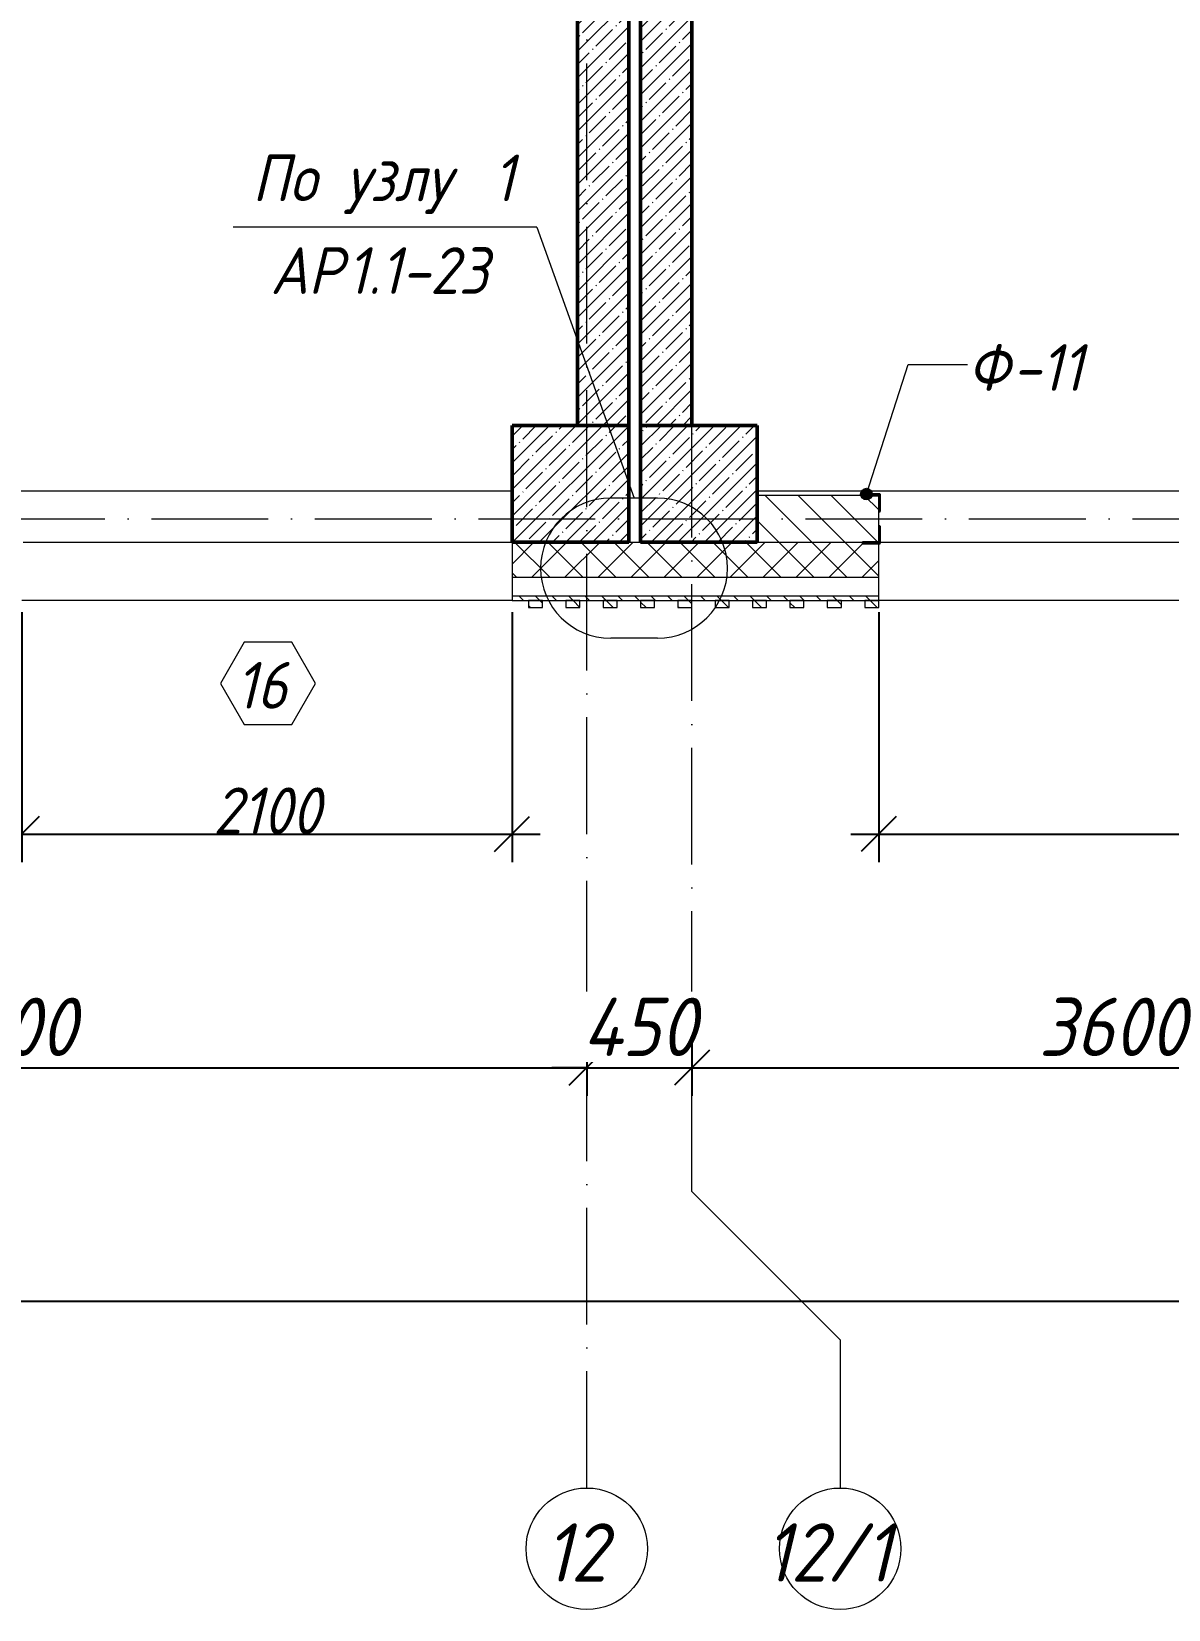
# Model space of a CAD drawing. Header units: millimetres. Extents: x -6064 to 178764, y -5836 to 29924.
# Drawn here: x 35932 to 40801, y -4670 to 2087 of the extents above; entities that cross this region are included whole.
import ezdxf

# ---------------------------------------------------------------- set-up
doc = ezdxf.new("R2010")
doc.units = ezdxf.units.MM
doc.linetypes.add('50_200_ШТРИХ_1Т_ш5_п1_п1_', pattern=[700, 500, -100, 0, -100])
doc.layers.add('A-ANNO-DIMS', color=7, linetype='Continuous')
for name, color, linetype, lineweight in [('A-DETL-2', 7, 'Continuous', 5), ('A-FLOR', 7, 'Continuous', 9), ('A-GENM-1', 7, 'Continuous', 25), ('A-GENM-IDEN', 7, 'Continuous', 9), ('A-GLAZ-IDEN', 7, 'Continuous', 9), ('A-WALL-3', 7, 'Continuous', 50), ('A-WALL-4', 7, 'Continuous', 9), ('A-WALL-FNSH-1', 7, 'Continuous', 9), ('A-WALL-FNSH-5', 7, 'Continuous', 5), ('A-WALL-PATT-1', 7, 'Continuous', 5), ('G-ANNO-TEXT', 7, 'Continuous', 9), ('I-WALL', 7, 'Continuous', 5), ('S-COLS', 7, 'Continuous', 9), ('S-COLS-1', 7, 'Continuous', 5), ('S-COLS-2', 7, 'Continuous', 50), ('Оси', 7, 'Continuous', 9), ('Оси-1', 7, '50_200_ШТРИХ_1Т_ш5_п1_п1_', 9)]:
    doc.layers.add(name, color=color, linetype=linetype, lineweight=lineweight)
doc.layers.add('A-WALL-1', color=7, linetype='Continuous', lineweight=13, true_color=0xce0000)
doc.layers.add('A-WALL-PATT-2', color=7, linetype='Continuous', lineweight=5, true_color=0xce0000)
doc.styles.add('ISOCPEUR_I', font='isocpeui.ttf', dxfattribs={"width": 0.9, "height": 250})
doc.styles.add('ISOCPEUR_I_2', font='isocpeui.ttf', dxfattribs={"width": 0.9, "height": 200})
doc.dimstyles.new('ISO-2_0_0_9К_СРЕДНИЙ_2', dxfattribs={"dimscale": 304.8, "dimtxt": 199.196235, "dimasz": 0.492126, "dimexe": 0.393701, "dimexo": 0, "dimgap": 0, "dimtad": 1, "dimdec": 0, "dimzin": 0, "dimdsep": 46, "dimtxsty": 'ISOCPEUR_I_2', "dimblk1": 'OBLIQUE', "dimblk2": 'OBLIQUE', "dimsah": 1, "dimcen": 0.09, "dimdle": 0.393701, "dimazin": 0, "dimtfac": 1, "dimtdec": 4, "dimtix": 1, "dimtmove": 0, "dimatfit": 3, "dimfxl": 1, "dimtvp": 1, "dimtolj": 1, "dimtzin": 0, "dimarcsym": 2})
doc.dimstyles.new('ISO-2_5_0_9К_БОЛЬШОЙ__с_подложкой_', dxfattribs={"dimscale": 304.8, "dimtxt": 248.995294, "dimasz": 0.492126, "dimexe": 0.393701, "dimexo": 0, "dimgap": 0.164042, "dimtad": 1, "dimdec": 0, "dimzin": 0, "dimdsep": 46, "dimtxsty": 'ISOCPEUR_I', "dimblk1": 'OBLIQUE', "dimblk2": 'OBLIQUE', "dimsah": 1, "dimcen": 0.09, "dimdle": 0.393701, "dimazin": 0, "dimtfac": 1, "dimtdec": 4, "dimtix": 1, "dimtmove": 0, "dimatfit": 3, "dimfxl": 1, "dimtvp": 1, "dimtfill": 1, "dimtolj": 1, "dimtzin": 0, "dimarcsym": 2})
doc.dimstyles.new('ISO-2_5_0_9К_БОЛЬШОЙ__с_подложкой__2', dxfattribs={"dimscale": 304.8, "dimtxt": 248.995294, "dimasz": 0.492126, "dimexe": 0.393701, "dimexo": 0, "dimgap": 0.164042, "dimtad": 1, "dimdec": 0, "dimzin": 0, "dimdsep": 46, "dimtxsty": 'ISOCPEUR_I', "dimblk1": 'OBLIQUE', "dimblk2": 'OBLIQUE', "dimsah": 1, "dimcen": 0.09, "dimdle": 0.393701, "dimazin": 0, "dimtfac": 1, "dimtdec": 4, "dimtix": 1, "dimtmove": 2, "dimatfit": 3, "dimfxl": 1, "dimtvp": 1, "dimtfill": 1, "dimtolj": 1, "dimtzin": 0, "dimarcsym": 2})
pattern_1 = [(45, (0, 0), (-57.02463, 57.02463), []), (45, (57.025, 0), (-57.02463, 57.02463), [100.806, -20.161, 3.353, -16.808])]
pattern_2 = [(135, (0, 0), (-35.35534, -35.35534), [])]

# ---------------------------------------------------------------- blocks, each defined once
blk = doc.blocks.new('Колонна_Несущая_Прямоугольное сечение - 500х500-V5-АР1_1_Кладочный план 2 этажа')
at = {"layer": 'S-COLS-1'}
h = blk.add_hatch(dxfattribs=at)
h.set_pattern_fill('FP_8', color=256, style=0, pattern_type=2)
h.set_pattern_definition([(45, (-38790, -150), (-57.02463, 57.02463), []), (45, (-38732.975, -150), (-57.02463, 57.02463), [100.806, -20.161, 3.353, -16.808])])
h.paths.add_polyline_path([(-250, -250), (250, -250), (250, 250), (-250, 250), (-250, -39.1)], flags=0)
at = {"layer": 'S-COLS-2'}
for p, q in [((250, 250), (-250, 250)), ((-250, 250), (-250, -250)), ((250, -250), (250, 250)), ((-250, -250), (250, -250))]:
    blk.add_line(p, q, dxfattribs=at)
blk = doc.blocks.new('Фахверк_СКБ_Уголок - Ф-11_200х2500 h-28441216-АР1_1_Кладочный план 2 этажа')
at = {"layer": 'A-GENM-1'}
for p, q in [((200, 156), (125, 156)), ((125, 156), (125, 81)), ((131, 81), (131, 150)), ((131, 150), (200, 150)), ((200, 150), (200, 156)), ((125, 81), (131, 81)), ((131, 19), (125, 19)), ((125, 19), (125, -56)), ((131, -50), (131, 19)), ((125, -56), (200, -56)), ((200, -50), (131, -50)), ((200, -56), (200, -50))]:
    blk.add_line(p, q, dxfattribs=at)
blk = doc.blocks.new('Ось сетки - Круг_Ø6_00__ISO-2_5_0_9K_ кружки поменьше-23056867-АР1_1_Кладочный план 2 этажа')
at = {"layer": 'Оси'}
blk.add_circle((0, 0), 2.6, dxfattribs=at)
blk = doc.blocks.new('_Oblique')
at = {"color": 0, "linetype": 'ByBlock', "lineweight": -2}
blk.add_line((-0.5, -0.5), (0.5, 0.5), dxfattribs=at)
blk = doc.blocks.new('DIMBLOCK83-АР1_1_Кладочный план 2 этажа')
at = {"layer": 'A-ANNO-DIMS', "color": 0, "lineweight": -2, "transparency": 16777216}
for p, q in [((35890, -400), (35890, -1470)), ((37990, -400), (37990, -1470)), ((35770, -1350), (38110, -1350))]:
    blk.add_line(p, q, dxfattribs=at)
at = {"layer": 'Defpoints', "color": 0, "transparency": 16777216}
for p in [(35890, -400), (37990, -400), (37990, -1350)]:
    blk.add_point(p, dxfattribs=at)
at = {"layer": 'A-ANNO-DIMS', "color": 0, "lineweight": -2, "transparency": 16777216, "xscale": 150, "yscale": 150, "zscale": 150, "rotation": 180}
blk.add_blockref('_Oblique', (35890, -1350), dxfattribs=at)
at = {"layer": 'A-ANNO-DIMS', "color": 0, "lineweight": -2, "transparency": 16777216, "xscale": 150, "yscale": 150, "zscale": 150}
blk.add_blockref('_Oblique', (37990, -1350), dxfattribs=at)
at = {"layer": 'A-ANNO-DIMS', "color": 0, "transparency": 16777216, "insert": (36940, -1250), "char_height": 200, "width": 560.814, "attachment_point": 5, "style": 'ISOCPEUR_I_2'}
blk.add_mtext('\\A1;2100', dxfattribs=at)
blk = doc.blocks.new('DIMBLOCK84-АР1_1_Кладочный план 2 этажа')
at = {"layer": 'A-ANNO-DIMS', "color": 0, "lineweight": -2, "transparency": 16777216}
for p, q in [((39560, -400), (39560, -1470)), ((42660, -400), (42660, -1470)), ((39440, -1350), (42780, -1350))]:
    blk.add_line(p, q, dxfattribs=at)
at = {"layer": 'Defpoints', "color": 0, "transparency": 16777216}
for p in [(39560, -400), (42660, -400), (42660, -1350)]:
    blk.add_point(p, dxfattribs=at)
at = {"layer": 'A-ANNO-DIMS', "color": 0, "lineweight": -2, "transparency": 16777216, "xscale": 150, "yscale": 150, "zscale": 150, "rotation": 180}
blk.add_blockref('_Oblique', (39560, -1350), dxfattribs=at)
at = {"layer": 'A-ANNO-DIMS', "color": 0, "lineweight": -2, "transparency": 16777216, "xscale": 150, "yscale": 150, "zscale": 150}
blk.add_blockref('_Oblique', (42660, -1350), dxfattribs=at)
at = {"layer": 'A-ANNO-DIMS', "color": 0, "transparency": 16777216, "insert": (41110, -1250), "char_height": 200, "width": 560.814, "attachment_point": 5, "style": 'ISOCPEUR_I_2'}
blk.add_mtext('\\A1;3100', dxfattribs=at)
blk = doc.blocks.new('DIMBLOCK138-АР1_1_Кладочный план 2 этажа')
at = {"layer": 'A-ANNO-DIMS', "color": 0, "lineweight": -2, "transparency": 16777216}
for p, q in [((33310, -2244.1), (33310, -2470.2)), ((38310, -2244.1), (38310, -2470.2)), ((33190, -2350.2), (38430, -2350.2))]:
    blk.add_line(p, q, dxfattribs=at)
at = {"layer": 'Defpoints', "color": 0, "transparency": 16777216}
for p in [(33310, -2244.1), (38310, -2244.1), (38310, -2350.2)]:
    blk.add_point(p, dxfattribs=at)
at = {"layer": 'A-ANNO-DIMS', "color": 0, "lineweight": -2, "transparency": 16777216, "xscale": 150, "yscale": 150, "zscale": 150, "rotation": 180}
blk.add_blockref('_Oblique', (33310, -2350.2), dxfattribs=at)
at = {"layer": 'A-ANNO-DIMS', "color": 0, "lineweight": -2, "transparency": 16777216, "xscale": 150, "yscale": 150, "zscale": 150}
blk.add_blockref('_Oblique', (38310, -2350.2), dxfattribs=at)
at = {"layer": 'A-ANNO-DIMS', "color": 0, "transparency": 16777216, "insert": (35810, -2175.2), "char_height": 250, "width": 758.478, "attachment_point": 5, "style": 'ISOCPEUR_I', "bg_fill": 3, "box_fill_scale": 1.1, "bg_fill_color": 256, "bg_fill_true_color": 13158600, "bg_fill_transparency": 0}
blk.add_mtext('\\A1;5000', dxfattribs=at)
blk = doc.blocks.new('DIMBLOCK139-АР1_1_Кладочный план 2 этажа')
at = {"layer": 'A-ANNO-DIMS', "color": 0, "lineweight": -2, "transparency": 16777216}
for p, q in [((38310, -2244.1), (38310, -2470.2)), ((38760, -2244.1), (38760, -2470.2)), ((38310, -2350.2), (38160, -2350.2)), ((38310, -2350.2), (38760, -2350.2)), ((38760, -2350.2), (38910, -2350.2))]:
    blk.add_line(p, q, dxfattribs=at)
at = {"layer": 'A-ANNO-DIMS', "color": 0, "lineweight": -2, "transparency": 16777216, "xscale": 150, "yscale": 150, "zscale": 150}
blk.add_blockref('_Oblique', (38310, -2350.2), dxfattribs=at)
at = {"layer": 'A-ANNO-DIMS', "color": 0, "lineweight": -2, "transparency": 16777216, "xscale": 150, "yscale": 150, "zscale": 150, "rotation": 180}
blk.add_blockref('_Oblique', (38760, -2350.2), dxfattribs=at)
at = {"layer": 'A-ANNO-DIMS', "color": 0, "transparency": 16777216, "insert": (38535, -2175.2), "char_height": 250, "width": 591.843, "attachment_point": 5, "style": 'ISOCPEUR_I', "bg_fill": 3, "box_fill_scale": 1.1, "bg_fill_color": 256, "bg_fill_true_color": 13158600, "bg_fill_transparency": 0}
blk.add_mtext('\\A1;450', dxfattribs=at)
at = {"layer": 'Defpoints', "color": 0, "transparency": 16777216}
for p in [(38310, -2244.1), (38760, -2244.1), (38760, -2350.2)]:
    blk.add_point(p, dxfattribs=at)
blk = doc.blocks.new('DIMBLOCK140-АР1_1_Кладочный план 2 этажа')
at = {"layer": 'A-ANNO-DIMS', "color": 0, "lineweight": -2, "transparency": 16777216}
for p, q in [((38760, -2244.1), (38760, -2470.2)), ((42360, -2244.1), (42360, -2470.2)), ((38640, -2350.2), (42480, -2350.2))]:
    blk.add_line(p, q, dxfattribs=at)
at = {"layer": 'Defpoints', "color": 0, "transparency": 16777216}
for p in [(38760, -2244.1), (42360, -2244.1), (42360, -2350.2)]:
    blk.add_point(p, dxfattribs=at)
at = {"layer": 'A-ANNO-DIMS', "color": 0, "lineweight": -2, "transparency": 16777216, "xscale": 150, "yscale": 150, "zscale": 150, "rotation": 180}
blk.add_blockref('_Oblique', (38760, -2350.2), dxfattribs=at)
at = {"layer": 'A-ANNO-DIMS', "color": 0, "lineweight": -2, "transparency": 16777216, "xscale": 150, "yscale": 150, "zscale": 150}
blk.add_blockref('_Oblique', (42360, -2350.2), dxfattribs=at)
at = {"layer": 'A-ANNO-DIMS', "color": 0, "transparency": 16777216, "insert": (40560, -2175.2), "char_height": 250, "width": 758.478, "attachment_point": 5, "style": 'ISOCPEUR_I', "bg_fill": 3, "box_fill_scale": 1.1, "bg_fill_color": 256, "bg_fill_true_color": 13158600, "bg_fill_transparency": 0}
blk.add_mtext('\\A1;3600', dxfattribs=at)
blk = doc.blocks.new('DIMBLOCK169-АР1_1_Кладочный план 2 этажа')
at = {"layer": 'A-ANNO-DIMS', "color": 0, "lineweight": -2, "transparency": 16777216}
for p, q in [((110, -3243.8), (110, -3469.8)), ((125010, -3243.8), (125010, -3469.8)), ((-10, -3349.8), (60785.8, -3349.8)), ((125130, -3349.8), (61788, -3349.8))]:
    blk.add_line(p, q, dxfattribs=at)
at = {"layer": 'Defpoints', "color": 0, "transparency": 16777216}
for p in [(110, -3243.8), (125010, -3243.8), (125010, -3349.8)]:
    blk.add_point(p, dxfattribs=at)
at = {"layer": 'A-ANNO-DIMS', "color": 0, "lineweight": -2, "transparency": 16777216, "xscale": 150, "yscale": 150, "zscale": 150, "rotation": 180}
blk.add_blockref('_Oblique', (110, -3349.8), dxfattribs=at)
at = {"layer": 'A-ANNO-DIMS', "color": 0, "lineweight": -2, "transparency": 16777216, "xscale": 150, "yscale": 150, "zscale": 150}
blk.add_blockref('_Oblique', (125010, -3349.8), dxfattribs=at)
at = {"layer": 'A-ANNO-DIMS', "color": 0, "transparency": 16777216, "insert": (60735.3, -2973.2), "char_height": 250, "width": 1103.241, "attachment_point": 1, "line_spacing_factor": 1.149209, "style": 'ISOCPEUR_I', "bg_fill": 3, "box_fill_scale": 1.1, "bg_fill_color": 256, "bg_fill_true_color": 13158600, "bg_fill_transparency": 0}
blk.add_mtext('\\A1;124900', dxfattribs=at)
blk = doc.blocks.new('AAR_СКБ_Марка_Окна_Перемычка и проем - Марка проема-25443838-АР1_1_Кладочный план 2 этажа')
at = {"layer": 'A-GLAZ-IDEN'}
for p, q in [((-0.968, -0.984), (-1.986, -2.747)), ((1.067, -0.984), (-0.968, -0.984)), ((2.085, -2.747), (1.067, -0.984)), ((-1.986, -2.747), (-0.968, -4.509)), ((1.067, -4.509), (2.085, -2.747)), ((-0.968, -4.509), (1.067, -4.509))]:
    blk.add_line(p, q, dxfattribs=at)

msp = doc.modelspace()

# ---------------------------------------------------------------- hatches: boundary and pattern name
at = {"layer": 'A-GENM-IDEN'}
h = msp.add_hatch(color=256, dxfattribs=at)
edge = h.paths.add_edge_path(flags=0)
edge.add_arc((39507.7, 106), 25, 0, 360)
at = {"layer": 'A-WALL-PATT-1'}
h = msp.add_hatch(dxfattribs=at)
h.set_pattern_fill('FP_7', color=256, style=0, pattern_type=2)
h.set_pattern_definition(pattern_1)
h.paths.add_polyline_path([(38270, 400), (38490, 400), (38490, 7400), (38270, 7400), (38270, 4392.9)], flags=0)
h = msp.add_hatch(dxfattribs=at)
h.set_pattern_fill('FP_7', color=256, style=0, pattern_type=2)
h.set_pattern_definition(pattern_1)
h.paths.add_polyline_path([(38540, 400), (38760, 400), (38760, 7400), (38540, 7400), (38540, 4392.9)], flags=0)
h = msp.add_hatch(dxfattribs=at)
h.set_pattern_fill('FP_11', color=256, style=0, pattern_type=2)
h.set_pattern_definition([(45, (0, 0), (-70.71068, 70.71068), []), (135, (0, 0), (-70.71068, -70.71068), [])])
h.paths.add_polyline_path([(38207, -250), (39560, -250), (39559.5, -106), (39491, -106), (39491, -100), (37990, -100), (37990, -250)], flags=0)
h.paths.add_polyline_path([(48810, -250), (48809.5, -106), (48741, -106), (48741, -100), (47410, -100), (47410, -250), (48741, -250)], flags=0)
h.paths.add_polyline_path([(30910, -250), (30909.5, -106), (30841, -106), (30841, -100), (29210, -100), (29210, -250), (30897, -250)], flags=0)
h.paths.add_polyline_path([(11360, -250), (13010, -250), (13009.5, -106), (12941, -106), (12941, -100), (11429, -100), (11429, -106), (11360, -106)], flags=0)
h = msp.add_hatch(dxfattribs=at)
h.set_pattern_fill('FP_23', color=256, style=0, pattern_type=2)
h.set_pattern_definition(pattern_2)
h.paths.add_polyline_path([(48810, -350), (48810, -330), (47410, -330), (47410, -350)], flags=0)
h.paths.add_polyline_path([(38207, -350), (39560, -350), (39560, -330), (37990, -330), (37990, -350)], flags=0)
h.paths.add_polyline_path([(29210, -350), (30910, -350), (30910, -330), (29210, -330)], flags=0)
h.paths.add_polyline_path([(13010, -350), (13010, -330), (11360, -330), (11360, -350), (12158.5, -350)], flags=0)
h = msp.add_hatch(dxfattribs=at)
h.set_pattern_fill('FP_23', color=256, style=0, pattern_type=2)
h.set_pattern_definition(pattern_2)
h.paths.add_polyline_path([(38060, -380), (38120, -380), (38120, -350), (38060, -350)], flags=0)
h = msp.add_hatch(dxfattribs=at)
h.set_pattern_fill('FP_23', color=256, style=0, pattern_type=2)
h.set_pattern_definition(pattern_2)
h.paths.add_polyline_path([(38220, -380), (38280, -380), (38280, -350), (38220, -350)], flags=0)
h = msp.add_hatch(dxfattribs=at)
h.set_pattern_fill('FP_23', color=256, style=0, pattern_type=2)
h.set_pattern_definition(pattern_2)
h.paths.add_polyline_path([(38380, -380), (38440, -380), (38440, -350), (38380, -350)], flags=0)
h = msp.add_hatch(dxfattribs=at)
h.set_pattern_fill('FP_23', color=256, style=0, pattern_type=2)
h.set_pattern_definition(pattern_2)
h.paths.add_polyline_path([(38600, -380), (38600, -350), (38540, -350), (38540, -380)], flags=0)
h = msp.add_hatch(dxfattribs=at)
h.set_pattern_fill('FP_23', color=256, style=0, pattern_type=2)
h.set_pattern_definition(pattern_2)
h.paths.add_polyline_path([(38700, -380), (38760, -380), (38760, -350), (38700, -350)], flags=0)
h = msp.add_hatch(dxfattribs=at)
h.set_pattern_fill('FP_23', color=256, style=0, pattern_type=2)
h.set_pattern_definition(pattern_2)
h.paths.add_polyline_path([(38860, -380), (38920, -380), (38920, -350), (38860, -350)], flags=0)
h = msp.add_hatch(dxfattribs=at)
h.set_pattern_fill('FP_23', color=256, style=0, pattern_type=2)
h.set_pattern_definition(pattern_2)
h.paths.add_polyline_path([(39020, -380), (39080, -380), (39080, -350), (39020, -350)], flags=0)
h = msp.add_hatch(dxfattribs=at)
h.set_pattern_fill('FP_23', color=256, style=0, pattern_type=2)
h.set_pattern_definition(pattern_2)
h.paths.add_polyline_path([(39240, -380), (39240, -350), (39180, -350), (39180, -380)], flags=0)
h = msp.add_hatch(dxfattribs=at)
h.set_pattern_fill('FP_23', color=256, style=0, pattern_type=2)
h.set_pattern_definition(pattern_2)
h.paths.add_polyline_path([(39340, -380), (39400, -380), (39400, -350), (39340, -350)], flags=0)
h = msp.add_hatch(dxfattribs=at)
h.set_pattern_fill('FP_23', color=256, style=0, pattern_type=2)
h.set_pattern_definition(pattern_2)
h.paths.add_polyline_path([(39560, -380), (39560, -350), (39500, -350), (39500, -380)], flags=0)
at = {"layer": 'A-WALL-PATT-2'}
h = msp.add_hatch(dxfattribs=at)
h.set_pattern_fill('FP_22', color=256, style=0, pattern_type=2)
h.set_pattern_definition([(135, (0, 0), (-70.71068, -70.71068), [])])
h.paths.add_polyline_path([(39491, -100), (39560, -100), (39560, 100), (39040, 100), (39040, -100)], flags=0)
h.paths.add_polyline_path([(42729, -100), (42910, -100), (42910, 100), (42660, 100), (42660, -100)], flags=0)
at = {"layer": 'S-COLS-1'}
h = msp.add_hatch(dxfattribs=at)
h.set_pattern_fill('FP_7', color=256, style=0, pattern_type=2)
h.set_pattern_definition(pattern_1)
h.paths.add_polyline_path([(38207, -100), (38490, -100), (38490, 400), (37990, 400), (37990, -100)], flags=0)

# ---------------------------------------------------------------- linework, layer by layer
at = {"layer": 'A-DETL-2'}
for p, q in [((38095.8, 1248.8), (36795.8, 1248.8)), ((38095.8, 1248.8), (38512.2, 88.8)), ((38612.2, 88.8), (38412.2, 88.8)), ((38612.2, -511.2), (38412.2, -511.2))]:
    msp.add_line(p, q, dxfattribs=at)
for centre, start, end in [((38412.2, -211.2), 90, 180), ((38612.2, -211.2), 360, 90), ((38412.2, -211.2), 180, 270), ((38612.2, -211.2), 270, 0)]:
    msp.add_arc(centre, 300, start, end, dxfattribs=at)
at = {"layer": 'A-FLOR'}
msp.add_line((38490.2, -100), (38490.2, 10230), dxfattribs=at)
at = {"layer": 'A-GENM-IDEN'}
for p, q in [((39507.7, 106), (39685.5, 660.7)), ((39685.5, 660.7), (39940.7, 660.7))]:
    msp.add_line(p, q, dxfattribs=at)
msp.add_circle((39507.7, 106), 25, dxfattribs=at)
at = {"layer": 'A-WALL-1'}
for p, q in [((39491, 100), (39040, 100)), ((39560, -31), (39560, 31)), ((39040, -100), (39491, -100))]:
    msp.add_line(p, q, dxfattribs=at)
at = {"layer": 'A-WALL-3'}
for p, q in [((38490, 400), (38490, 7400)), ((38540, 7400), (38540, 400)), ((38760, 400), (38760, 7400)), ((38270, 5270), (38270, 400)), ((38270, 400), (38490, 400))]:
    msp.add_line(p, q, dxfattribs=at)
at = {"layer": 'A-WALL-4'}
for p, q in [((35896, -100), (38540, -100)), ((37990, -100), (37990, -330)), ((39560, -330), (39560, -106)), ((39566, -100), (42654, -100)), ((37990, -250), (39560, -250)), ((37990, -330), (39560, -330)), ((37990, -350), (35890, -350)), ((42660, -350), (39560, -350))]:
    msp.add_line(p, q, dxfattribs=at)
at = {"layer": 'A-WALL-FNSH-1'}
for p, q in [((37990, -330), (37990, -350)), ((39560, -350), (39560, -330)), ((37990, -350), (39560, -350))]:
    msp.add_line(p, q, dxfattribs=at)
at = {"layer": 'A-WALL-FNSH-5'}
for p, q in [((38120, -350), (38060, -350)), ((38060, -350), (38060, -380)), ((38060, -380), (38120, -380)), ((38120, -380), (38120, -350)), ((38280, -350), (38220, -350)), ((38220, -350), (38220, -380)), ((38220, -380), (38280, -380)), ((38280, -380), (38280, -350)), ((38440, -350), (38380, -350)), ((38380, -350), (38380, -380)), ((38380, -380), (38440, -380)), ((38440, -380), (38440, -350)), ((38600, -350), (38540, -350)), ((38540, -350), (38540, -380)), ((38540, -380), (38600, -380)), ((38600, -380), (38600, -350)), ((38760, -350), (38700, -350)), ((38700, -350), (38700, -380)), ((38700, -380), (38760, -380)), ((38760, -380), (38760, -350)), ((38920, -350), (38860, -350)), ((38860, -350), (38860, -380)), ((38860, -380), (38920, -380)), ((38920, -380), (38920, -350)), ((39080, -350), (39020, -350)), ((39020, -350), (39020, -380)), ((39020, -380), (39080, -380)), ((39080, -380), (39080, -350)), ((39240, -350), (39180, -350)), ((39180, -350), (39180, -380)), ((39180, -380), (39240, -380)), ((39240, -380), (39240, -350)), ((39400, -350), (39340, -350)), ((39340, -350), (39340, -380)), ((39340, -380), (39400, -380)), ((39400, -380), (39400, -350)), ((39560, -350), (39500, -350)), ((39500, -350), (39500, -380)), ((39500, -380), (39560, -380)), ((39560, -380), (39560, -350))]:
    msp.add_line(p, q, dxfattribs=at)
at = {"layer": 'I-WALL'}
for p, q in [((33610, 120), (37990, 120)), ((39040, 120), (42910, 120))]:
    msp.add_line(p, q, dxfattribs=at)
at = {"layer": 'S-COLS-2'}
for p, q in [((38490, 400), (37990, 400)), ((37990, 400), (37990, -100)), ((38490, -100), (38490, 400)), ((37990, -100), (38490, -100))]:
    msp.add_line(p, q, dxfattribs=at)
at = {"layer": 'Оси'}
for p, q in [((38760, -2880), (39395, -3515)), ((39395, -3515), (39395, -4150))]:
    msp.add_line(p, q, dxfattribs=at)
at = {"layer": 'Оси-1'}
for p, q in [((38310, -4150), (38310, 28636.9)), ((38760, -2880), (38760, 28636.9)), ((-4160, 0), (125951.6, 0))]:
    msp.add_line(p, q, dxfattribs=at)

# ---------------------------------------------------------------- block references
at = {"layer": 'A-GENM-1', "rotation": 180}
msp.add_blockref('Фахверк_СКБ_Уголок - Ф-11_200х2500 h-28441216-АР1_1_Кладочный план 2 этажа', (39691, 50), dxfattribs=at)
at = {"layer": 'A-GLAZ-IDEN', "xscale": 99.99999999999993, "yscale": 99.99999999999993, "zscale": 99.99999999999993}
msp.add_blockref('AAR_СКБ_Марка_Окна_Перемычка и проем - Марка проема-25443838-АР1_1_Кладочный план 2 этажа', (36940, -430), dxfattribs=at)
at = {"layer": 'S-COLS'}
msp.add_blockref('Колонна_Несущая_Прямоугольное сечение - 500х500-V5-АР1_1_Кладочный план 2 этажа', (38790, 150), dxfattribs=at)
at = {"layer": 'Оси', "xscale": 99.99999999999993, "yscale": 99.99999999999993, "zscale": 99.99999999999993}
for p in [(38310, -4410), (39395, -4410)]:
    msp.add_blockref('Ось сетки - Круг_Ø6_00__ISO-2_5_0_9K_ кружки поменьше-23056867-АР1_1_Кладочный план 2 этажа', p, dxfattribs=at)

# ---------------------------------------------------------------- texts
at = {"layer": 'A-GENM-IDEN', "char_height": 200, "attachment_point": 1, "style": 'ISOCPEUR_I_2'}
for s, insert, width in [('\\fISOCPEUR|b0|i1|c204|p34|;\\W.9;Ф', (39940.7, 748.3), 230.886), ('-11', (40131.2, 748.3), 389.62)]:
    msp.add_mtext(s, dxfattribs=dict(at, insert=insert, width=width))
at = {"layer": 'A-GLAZ-IDEN', "insert": (36806.1, -612.7), "char_height": 200, "width": 274.177, "attachment_point": 1, "style": 'ISOCPEUR_I_2'}
msp.add_mtext('16', dxfattribs=at)
at = {"layer": 'G-ANNO-TEXT', "char_height": 200, "attachment_point": 1, "style": 'ISOCPEUR_I_2'}
for s, insert, width in [('По', (36877.4, 1560.3), 346.329), ('\\fISOCPEUR|b0|i1|c204|p34|;\\W.9; ', (37163.1, 1560.3), 137.089), (' 1', (37794.2, 1560.3), 252.532), ('узлу', (37276.3, 1560.3), 627.721), ('АР', (36954.8, 1163.4), 396.835), ('1.1-23', (37282.2, 1163.4), 779.24)]:
    msp.add_mtext(s, dxfattribs=dict(at, insert=insert, width=width))
at = {"layer": 'Оси', "char_height": 250, "attachment_point": 1, "style": 'ISOCPEUR_I'}
for s, insert, width in [('12', (38128.9, -4301.2), 346.329), ('12/1', (39070.8, -4301.2), 692.658)]:
    msp.add_mtext(s, dxfattribs=dict(at, insert=insert, width=width))

# ---------------------------------------------------------------- dimensions: what is measured, and where the dimension line sits
at = {"layer": 'A-ANNO-DIMS'}
for base, p1, p2, override, picture, middle in [((37990, -1350), (35890, -400), (37990, -400), {"dimpost": '<>', "dimfxl": 2100}, 'DIMBLOCK83-АР1_1_Кладочный план 2 этажа', (36940, -1250)), ((42660, -1350), (39560, -400), (42660, -400), {"dimpost": '<>', "dimfxl": 3100}, 'DIMBLOCK84-АР1_1_Кладочный план 2 этажа', (41110, -1250))]:
    dim = msp.add_linear_dim(base=base, p1=p1, p2=p2, dimstyle='ISO-2_0_0_9К_СРЕДНИЙ_2', override=override, dxfattribs=at)
    dim.commit()
    dim.dimension.update_dxf_attribs({"geometry": picture, "text_midpoint": middle})

# ---------------------------------------------------------------- next in the draw order: dimensions: what is measured, and where the dimension line sits
dim = msp.add_linear_dim(base=(38310, -2350.2), p1=(33310, -2244.1), p2=(38310, -2244.1), dimstyle='ISO-2_5_0_9К_БОЛЬШОЙ__с_подложкой_', override={"dimpost": '<>', "dimfxl": 5000}, dxfattribs=at)
dim.commit()
dim.dimension.update_dxf_attribs({"geometry": 'DIMBLOCK138-АР1_1_Кладочный план 2 этажа', "text_midpoint": (35810, -2175.2)})
dim = msp.add_linear_dim(base=(125010, -3349.8), p1=(110, -3243.8), p2=(125010, -3243.8), dimstyle='ISO-2_5_0_9К_БОЛЬШОЙ__с_подложкой__2', override={"dimpost": '<>', "dimfxl": 124899.999966}, dxfattribs=at)
dim.commit()
dim.dimension.update_dxf_attribs({"geometry": 'DIMBLOCK169-АР1_1_Кладочный план 2 этажа', "text_midpoint": (61286.9, -3139.9), "dimtype": 160})

# ---------------------------------------------------------------- next in the draw order: dimensions: what is measured, and where the dimension line sits
dim = msp.add_linear_dim(base=(38760, -2350.2), p1=(38310, -2244.1), p2=(38760, -2244.1), dimstyle='ISO-2_5_0_9К_БОЛЬШОЙ__с_подложкой_', override={"dimpost": '<>', "dimfxl": 450}, dxfattribs=at)
dim.commit()
dim.dimension.update_dxf_attribs({"geometry": 'DIMBLOCK139-АР1_1_Кладочный план 2 этажа', "text_midpoint": (38535, -2175.2)})

# ---------------------------------------------------------------- next in the draw order: dimensions: what is measured, and where the dimension line sits
dim = msp.add_linear_dim(base=(42360, -2350.2), p1=(38760, -2244.1), p2=(42360, -2244.1), dimstyle='ISO-2_5_0_9К_БОЛЬШОЙ__с_подложкой_', override={"dimpost": '<>', "dimfxl": 3600}, dxfattribs=at)
dim.commit()
dim.dimension.update_dxf_attribs({"geometry": 'DIMBLOCK140-АР1_1_Кладочный план 2 этажа', "text_midpoint": (40560, -2175.2)})

doc.saveas('drawing.dxf')
